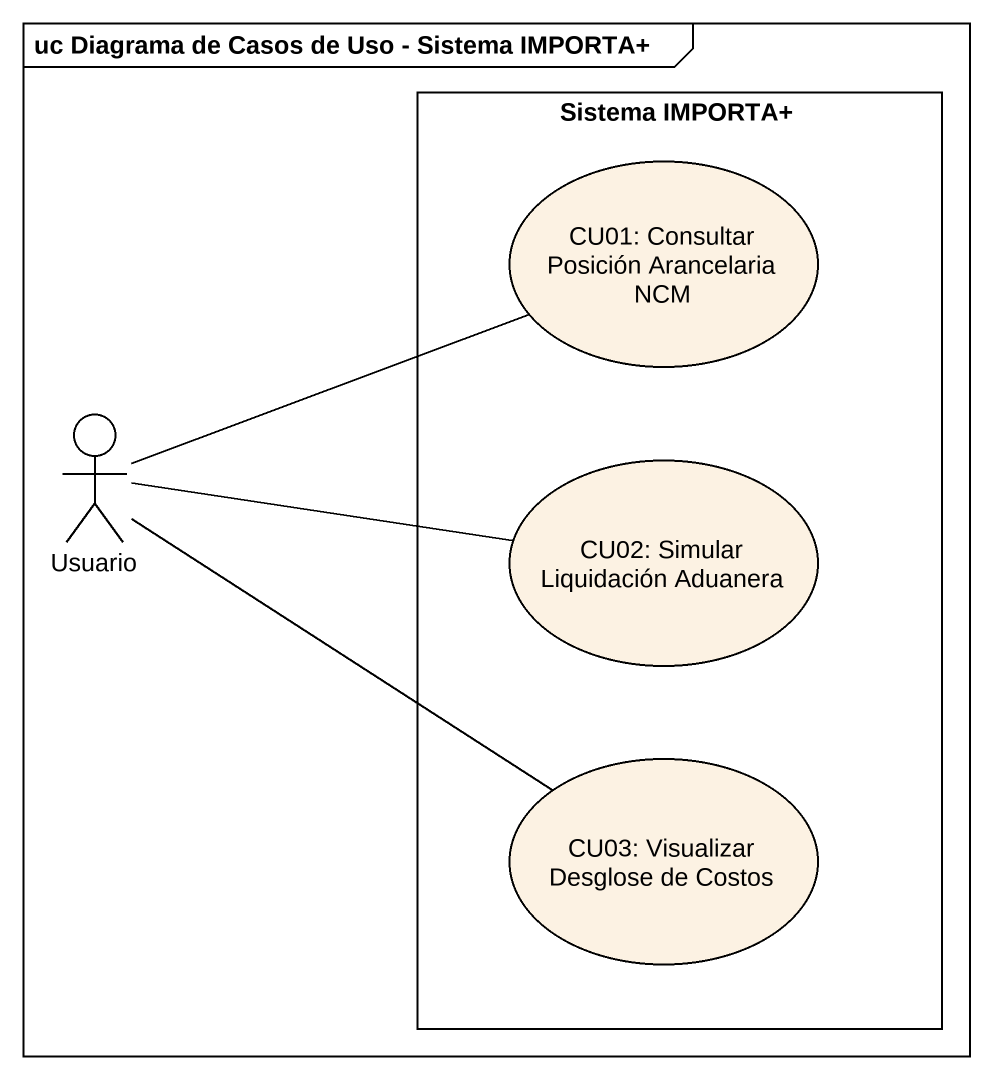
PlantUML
@startuml
mainframe uc Diagrama de Casos de Uso - Sistema IMPORTA+
rectangle "Sistema IMPORTA+" as Sistema_IMPORTA {
  usecase "CU01: Consultar Posición Arancelaria NCM" as CU01_Consultar_Posición
  usecase "CU02: Simular Liquidación Aduanera" as CU02_Simular_Liquidación
  usecase "CU03: Visualizar Desglose de Costos" as CU03_Visualizar_Desglose_de
}
actor Usuario
Usuario -right- CU01_Consultar_Posición
Usuario -right- CU02_Simular_Liquidación
Usuario -right- CU03_Visualizar_Desglose_de
@enduml
